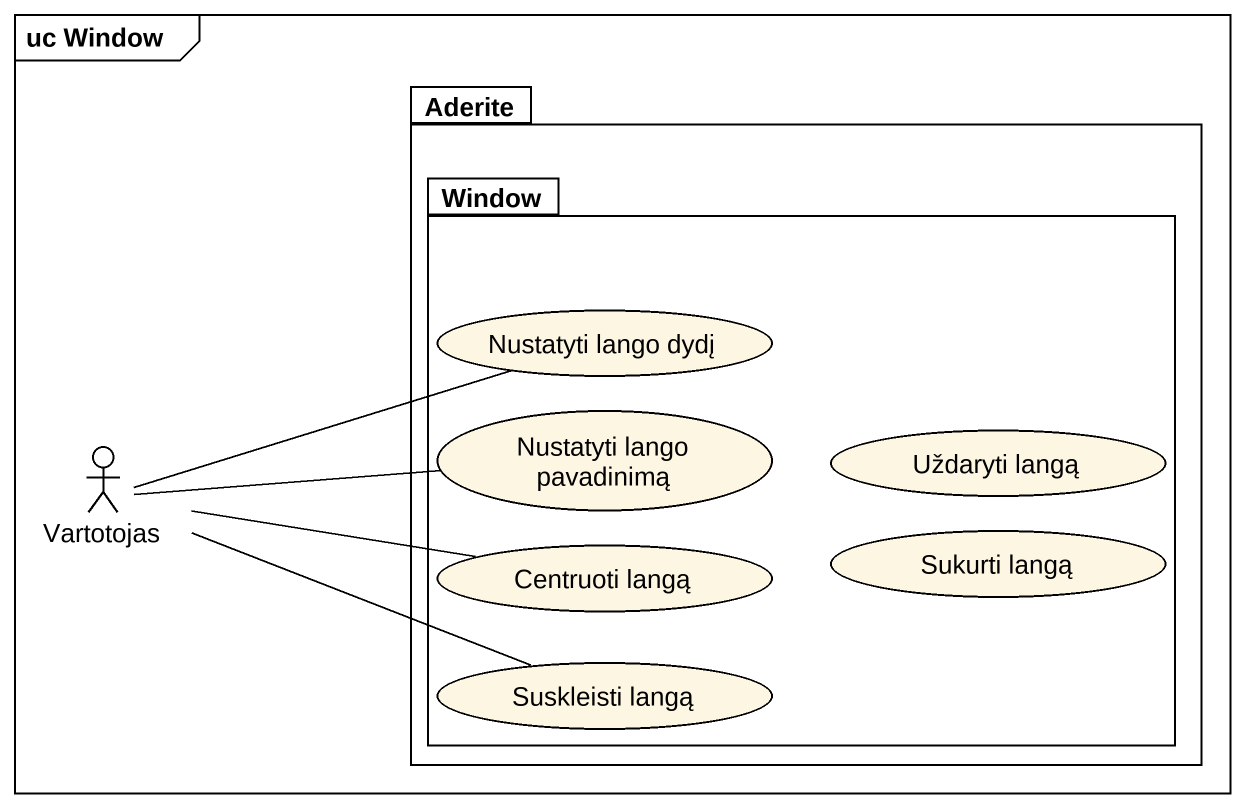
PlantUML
@startuml
mainframe uc Window
package Aderite {
  package Window {
    usecase "Nustatyti lango dydį" as Nustatyti_lango_dydį
    usecase "Nustatyti lango pavadinimą" as Nustatyti_lango_pavadinimą
    usecase "Uždaryti langą" as Uždaryti_langą
    usecase "Centruoti langą" as Centruoti_langą
    usecase "Sukurti langą" as Sukurti_langą
    usecase "Suskleisti langą" as Suskleisti_langą
  }
}
actor Vartotojas
Vartotojas -right- Nustatyti_lango_dydį
Vartotojas -right- Nustatyti_lango_pavadinimą
Vartotojas -right- Suskleisti_langą
Centruoti_langą -left- Vartotojas
@enduml
